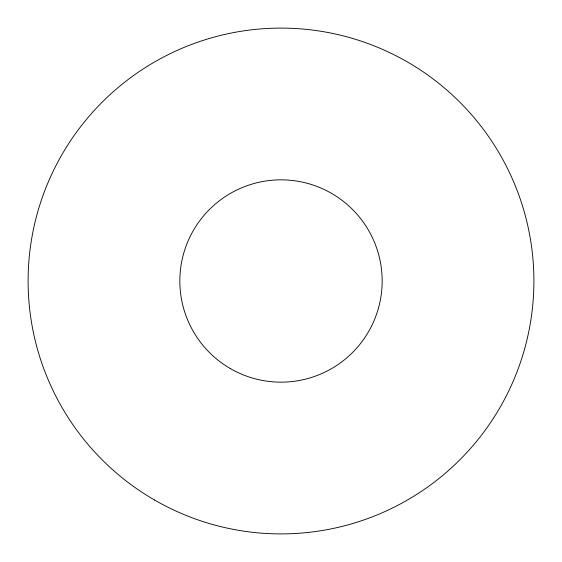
<?xml version="1.0" encoding="UTF-8"?>
<svg xmlns="http://www.w3.org/2000/svg" width="562" height="562" viewBox="0 0 562 562"><rect width="100%" height="100%" fill="white"/><g stroke="black" fill="none" stroke-linecap="round" stroke-linejoin="round"><path stroke-width="0.84" d="M154.55 500.018A252.9 252.9 0 0 0 533.9 281A252.9 252.9 0 0 0 154.55 61.982A252.9 252.9 0 0 0 154.55 500.018M230.42 368.609A101.16 101.16 0 0 0 382.16 281A101.16 101.16 0 0 0 230.42 193.391A101.16 101.16 0 0 0 230.42 368.609"/></g></svg>
